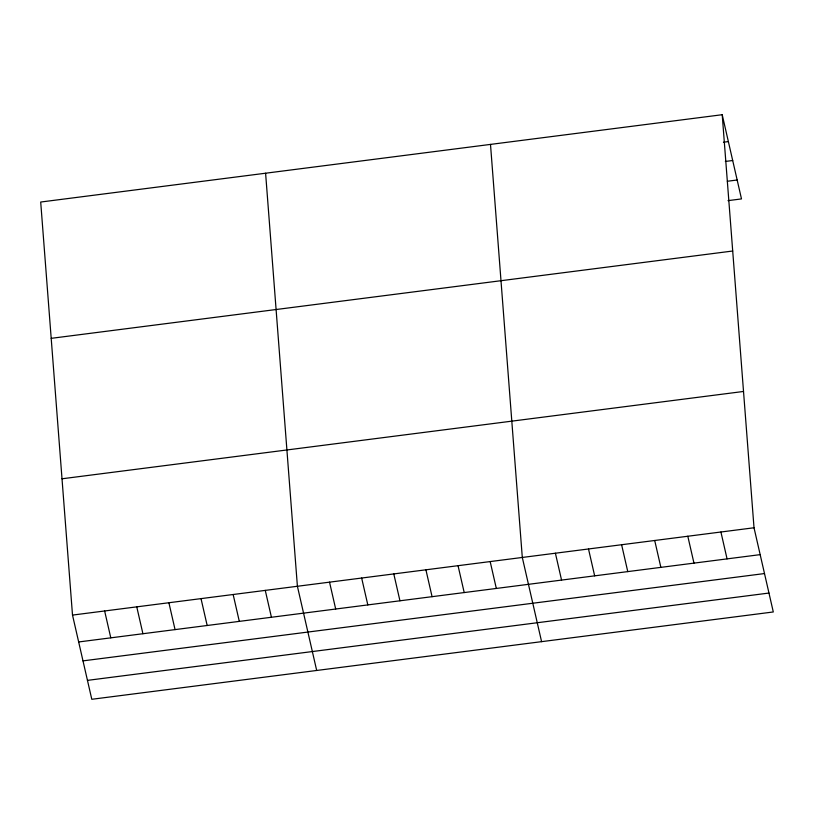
<?xml version="1.0" encoding="UTF-8"?>
<svg xmlns="http://www.w3.org/2000/svg" width="814" height="814" viewBox="0 0 814 814"><rect width="100%" height="100%" fill="white"/><g stroke="black" fill="none" stroke-linecap="round" stroke-linejoin="round"><path stroke-width="1.22" d="M722.211 114.713L40.7 202.035L72.507 615.089L91.789 699.287L773.3 611.965L754.018 527.767L722.211 114.713L741.493 198.911L728.011 200.641M723.463 142.216L728.367 141.585M725.345 161.447L732.702 160.511M727.35 181.257L737.158 179.996M51.201 338.339L732.702 251.017M62.006 478.785L743.518 391.463M72.507 615.089L754.018 527.767M78.663 641.961L760.174 554.639M82.997 660.876L764.499 573.555M87.454 680.372L768.965 593.05M720.919 532.01L727.065 558.882M687.81 536.253L693.966 563.125M654.71 540.486L660.866 567.368M621.611 544.729L627.767 571.611M588.502 548.972L594.658 575.844M555.402 553.215L561.558 580.087M541.585 641.656L522.303 557.458L490.496 144.404M490.17 561.568L496.326 588.451M458.048 565.689L464.204 592.561M425.915 569.8L432.071 596.682M393.793 573.921L399.949 600.793M361.66 578.042L367.816 604.914M329.538 582.152L335.683 609.025M316.687 670.471L297.405 586.273L265.598 173.219M265.272 590.384L271.428 617.266M233.15 594.505L239.306 621.377M201.017 598.626L207.173 625.498M168.895 602.736L175.051 629.609M136.762 606.857L142.918 633.73M104.64 610.968L110.785 637.84"/></g></svg>
